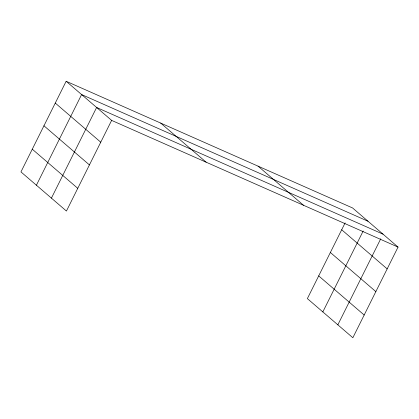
<?xml version="1.0" encoding="UTF-8"?>
<svg xmlns="http://www.w3.org/2000/svg" width="419" height="419" viewBox="0 0 419 419"><rect width="100%" height="100%" fill="white"/><g stroke="black" fill="none" stroke-linecap="round" stroke-linejoin="round"><path stroke-width="0.63" d="M66.15 81.26L20.95 171.91L66.432 211.045L111.627 120.389L66.15 81.26L352.568 207.955L398.05 247.09L352.85 337.74L307.373 298.611L345.125 222.882M36.411 185.214L81.611 94.563L368.034 221.263M51.422 198.129L96.621 107.474L383.039 234.174M322.834 311.914L363.168 231.021M337.845 324.83L380.751 238.767M111.627 120.389L398.05 247.09M341.695 229.769L387.177 268.904M258.052 166.144L303.529 205.279M330.366 252.489L375.848 291.619M160.666 123.071L206.148 162.2M318.697 275.896L364.179 315.025M55.271 103.069L100.754 142.203M43.948 125.789L89.425 164.918M32.279 149.195L77.756 188.325"/></g></svg>
